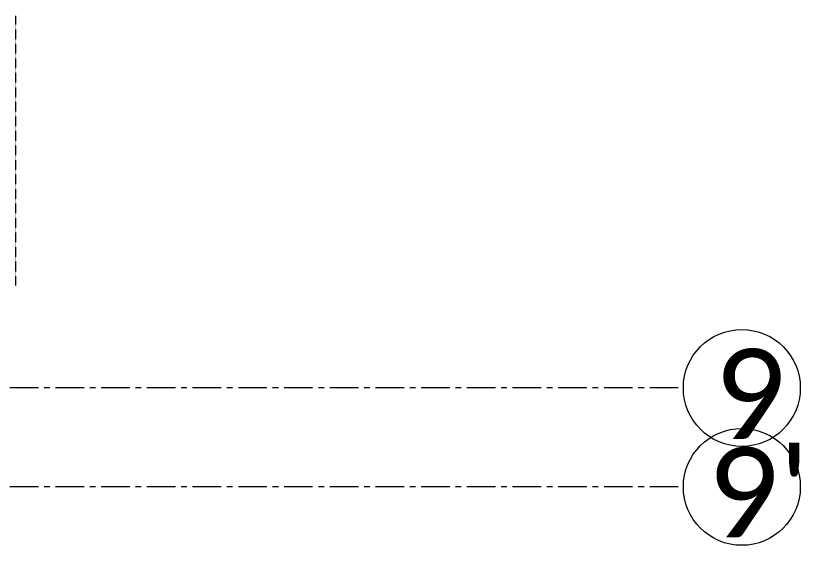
# Model space of a CAD drawing. Header units: millimetres. Extents: x 26027 to 581921, y 7230 to 233891.
# Drawn here: x 540494 to 544854, y 170820 to 173765 of the extents above; entities that cross this region are included whole.
import ezdxf

# ---------------------------------------------------------------- set-up
doc = ezdxf.new("R2010")
doc.units = ezdxf.units.MM
doc.header["$LTSCALE"] = 5
doc.linetypes.add('CENTER', pattern=[50.8, 31.75, -6.35, 6.35, -6.35])
doc.linetypes.add('HIDDEN2', pattern=[0.1875, 0.125, -0.0625])
doc.layers.add('axes', color=9, linetype='Continuous')
for name, color, linetype, lineweight in [('AxisBalloons_2', 7, 'Continuous', 0), ('Proj', 7, 'HIDDEN2', 5), ('Text', 9, 'Continuous', 5)]:
    doc.layers.add(name, color=color, linetype=linetype, lineweight=lineweight)
doc.styles.get("Standard").update_dxf_attribs({"font": 'calibri.ttf'})

msp = doc.modelspace()

# ---------------------------------------------------------------- linework, layer by layer
at = {"layer": 'axes', "linetype": 'CENTER', "lineweight": 0}
for p, q in [((544175.8, 171695.3, 2.4), (461277.7, 171695.3, 2.4)), ((544175.8, 171145.3, 2.4), (461285.2, 171145.3, 2.4))]:
    msp.add_line(p, q, dxfattribs=at)
at = {"layer": 'AxisBalloons_2', "color": 1}
for centre in [(544528.8, 171695.3, 0), (544528.8, 171145.3, 0)]:
    msp.add_circle(centre, 325, dxfattribs=at)
at = {"layer": 'Proj'}
msp.add_line((540493.8, 172265.3, 0), (540493.8, 173765.3, 0), dxfattribs=at)

# ---------------------------------------------------------------- texts
at = {"layer": 'Text', "char_height": 500, "attachment_point": 1}
for s, insert in [('9', (544376.3, 171912.2, 0)), ("9'", (544338.4, 171364.2, 0))]:
    msp.add_mtext_dynamic_manual_height_columns(s, width=1.122, gutter_width=1, heights=[0], dxfattribs=dict(at, insert=insert))

doc.saveas('drawing.dxf')
